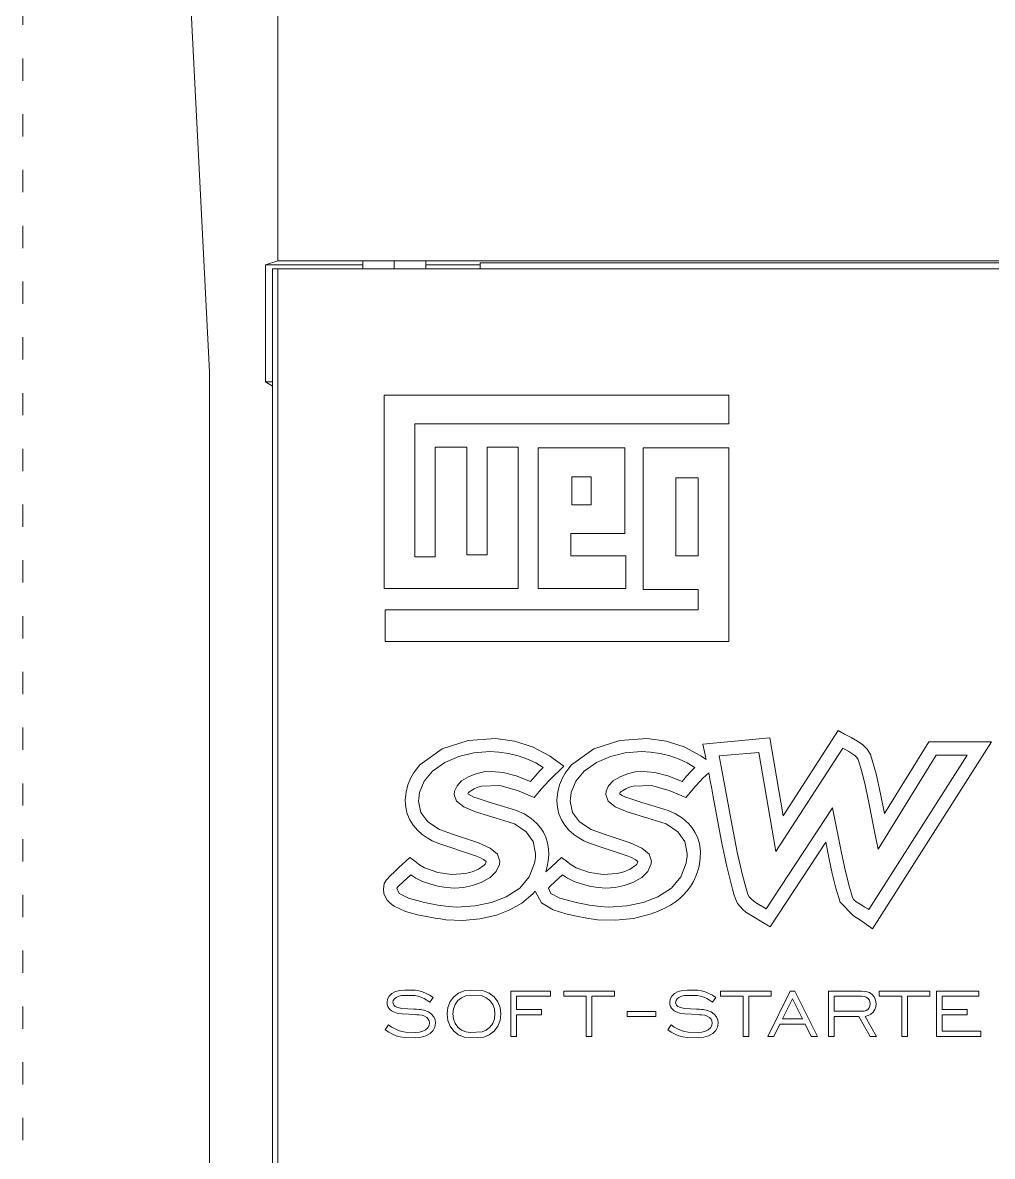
# Model space of a CAD drawing. Header units: millimetres. Extents: x 32696 to 36207, y 16706 to 17911.
# Drawn here: x 35522.5 to 35574.6, y 17032.9 to 17093.9 of the extents above; entities that cross this region are included whole.
import ezdxf

# ---------------------------------------------------------------- set-up
doc = ezdxf.new("R2010")
doc.units = ezdxf.units.MM
doc.header["$LTSCALE"] = 0.1
doc.linetypes.add('ACAD_ISO03W100', pattern=[30, 12, -18])
doc.layers.get('0').update_dxf_attribs({"lineweight": 20})
doc.layers.add('ANNOTATION', color=252, linetype='ACAD_ISO03W100', lineweight=13)

# ---------------------------------------------------------------- blocks, each defined once
blk = doc.blocks.new('SSW05')
at = {"lineweight": 9}
for p, q in [((36439.075, 17605.14), (36440.022, 17586.479)), ((36441.646, 17589.124), (36441.646, 17597.59)), ((36441.646, 17589.124), (36441.35, 17589.027)), ((36441.35, 17586.239), (36441.35, 17589.027)), ((36441.35, 17589.027), (36443.673, 17589.027)), ((36441.52, 17588.939), (36441.52, 17517.87)), ((36469.155, 17588.939), (36441.52, 17588.939)), ((36469.259, 17589.124), (36441.646, 17589.124)), ((36441.646, 17588.939), (36441.646, 17517.87)), ((36443.673, 17589.124), (36443.673, 17588.939)), ((36444.423, 17589.124), (36444.423, 17588.939)), ((36445.173, 17589.124), (36445.173, 17588.939)), ((36445.173, 17589.027), (36446.473, 17589.027)), ((36446.473, 17589.075), (36466.015, 17589.075)), ((36446.473, 17588.939), (36446.473, 17589.075)), ((36440.022, 17520.329), (36440.022, 17586.479)), ((36441.52, 17586.141), (36441.35, 17586.239)), ((36441.35, 17586.239), (36441.52, 17586.239)), ((36444.183, 17585.925), (36452.401, 17585.925)), ((36444.183, 17581.311), (36444.183, 17585.925)), ((36452.401, 17585.925), (36452.401, 17585.237)), ((36452.401, 17585.237), (36444.917, 17585.237)), ((36444.917, 17585.237), (36444.917, 17582.069)), ((36445.399, 17582.069), (36445.399, 17584.686)), ((36445.399, 17584.686), (36446.157, 17584.686)), ((36446.157, 17584.686), (36446.157, 17582.115)), ((36446.639, 17584.686), (36447.373, 17584.686)), ((36446.639, 17582.115), (36446.639, 17584.686)), ((36447.373, 17584.686), (36447.373, 17581.311)), ((36447.856, 17581.311), (36447.856, 17584.663)), ((36447.856, 17584.663), (36449.922, 17584.663)), ((36449.922, 17584.663), (36449.922, 17582.62)), ((36450.358, 17584.663), (36452.401, 17584.663)), ((36450.358, 17581.288), (36450.358, 17584.663)), ((36452.401, 17584.663), (36452.401, 17580.049)), ((36448.659, 17583.308), (36448.659, 17583.974)), ((36448.659, 17583.974), (36449.118, 17583.974)), ((36449.118, 17583.974), (36449.118, 17583.308)), ((36451.138, 17582.092), (36451.138, 17583.951)), ((36451.138, 17583.951), (36451.666, 17583.951)), ((36451.666, 17583.951), (36451.666, 17582.092)), ((36449.118, 17583.308), (36448.659, 17583.308)), ((36449.922, 17582.62), (36448.636, 17582.62)), ((36448.636, 17582.62), (36448.636, 17582.092)), ((36444.917, 17582.069), (36445.399, 17582.069)), ((36446.157, 17582.115), (36446.639, 17582.115)), ((36448.636, 17582.092), (36449.944, 17582.092)), ((36449.944, 17582.092), (36449.944, 17581.311)), ((36451.666, 17582.092), (36451.138, 17582.092)), ((36447.373, 17581.311), (36444.183, 17581.311)), ((36449.944, 17581.311), (36447.856, 17581.311)), ((36451.666, 17581.288), (36450.358, 17581.288)), ((36451.666, 17580.806), (36451.666, 17581.288)), ((36444.206, 17580.806), (36451.666, 17580.806)), ((36444.206, 17580.049), (36444.206, 17580.806)), ((36452.401, 17580.049), (36444.206, 17580.049)), ((36453.695, 17575.894), (36455.007, 17577.923)), ((36455.007, 17577.923), (36455.16, 17577.84)), ((36455.16, 17577.84), (36455.312, 17577.757)), ((36445.565, 17577.486), (36446.186, 17577.691)), ((36446.186, 17577.691), (36446.841, 17577.735)), ((36446.841, 17577.735), (36447.289, 17577.672)), ((36447.289, 17577.672), (36447.721, 17577.536)), ((36447.721, 17577.536), (36448.12, 17577.324)), ((36449.179, 17577.486), (36449.8, 17577.691)), ((36449.8, 17577.691), (36450.455, 17577.735)), ((36450.455, 17577.735), (36450.903, 17577.672)), ((36450.903, 17577.672), (36451.335, 17577.536)), ((36451.335, 17577.536), (36451.735, 17577.324)), ((36451.782, 17577.603), (36453.379, 17577.747)), ((36451.859, 17577.235), (36451.782, 17577.603)), ((36453.379, 17577.747), (36453.695, 17575.894)), ((36455.312, 17577.757), (36455.463, 17577.672)), ((36455.463, 17577.672), (36455.591, 17577.587)), ((36455.591, 17577.587), (36455.696, 17577.484)), ((36458.659, 17577.659), (36455.824, 17573.197)), ((36456.11, 17575.945), (36457.165, 17577.659)), ((36457.165, 17577.659), (36458.659, 17577.659)), ((36445.033, 17577.105), (36445.565, 17577.486)), ((36445.63, 17577.161), (36445.96, 17577.306)), ((36445.96, 17577.306), (36446.317, 17577.393)), ((36446.317, 17577.393), (36446.699, 17577.422)), ((36446.699, 17577.422), (36446.92, 17577.41)), ((36446.92, 17577.41), (36447.145, 17577.377)), ((36447.145, 17577.377), (36447.375, 17577.321)), ((36447.375, 17577.321), (36447.596, 17577.244)), ((36448.12, 17577.324), (36448.469, 17577.077)), ((36448.647, 17577.105), (36449.179, 17577.486)), ((36449.244, 17577.161), (36449.575, 17577.306)), ((36449.575, 17577.306), (36449.931, 17577.393)), ((36449.931, 17577.393), (36450.314, 17577.422)), ((36450.314, 17577.422), (36450.534, 17577.41)), ((36450.534, 17577.41), (36450.76, 17577.377)), ((36450.76, 17577.377), (36450.99, 17577.321)), ((36450.99, 17577.321), (36451.211, 17577.244)), ((36451.735, 17577.324), (36451.859, 17577.235)), ((36452.167, 17577.318), (36453.115, 17577.404)), ((36452.215, 17577.068), (36452.167, 17577.318)), ((36453.115, 17577.404), (36453.519, 17575.036)), ((36453.519, 17575.036), (36455.114, 17577.503)), ((36455.114, 17577.503), (36455.186, 17577.463)), ((36455.186, 17577.463), (36455.258, 17577.423)), ((36455.258, 17577.423), (36455.33, 17577.381)), ((36455.33, 17577.381), (36455.402, 17577.331)), ((36455.402, 17577.331), (36455.452, 17577.283)), ((36455.452, 17577.283), (36455.478, 17577.237)), ((36455.696, 17577.484), (36455.775, 17577.352)), ((36458.08, 17577.341), (36455.739, 17573.656)), ((36455.775, 17577.352), (36455.912, 17576.889)), ((36455.959, 17575.094), (36457.343, 17577.341)), ((36457.343, 17577.341), (36458.08, 17577.341)), ((36444.88, 17576.906), (36444.951, 17577.007)), ((36444.951, 17577.007), (36445.033, 17577.105)), ((36445.337, 17576.958), (36445.63, 17577.161)), ((36447.596, 17577.244), (36447.795, 17577.151)), ((36447.795, 17577.151), (36447.971, 17577.04)), ((36447.971, 17577.04), (36447.879, 17576.949)), ((36448.469, 17577.077), (36448.13, 17576.751)), ((36448.495, 17576.906), (36448.566, 17577.007)), ((36448.566, 17577.007), (36448.647, 17577.105)), ((36448.951, 17576.958), (36449.244, 17577.161)), ((36451.211, 17577.244), (36451.409, 17577.151)), ((36451.409, 17577.151), (36451.585, 17577.04)), ((36451.585, 17577.04), (36451.494, 17576.949)), ((36452.318, 17576.513), (36452.215, 17577.068)), ((36455.478, 17577.237), (36455.569, 17576.945)), ((36444.749, 17576.626), (36444.816, 17576.796)), ((36444.816, 17576.796), (36444.88, 17576.906)), ((36445.028, 17576.447), (36445.136, 17576.72)), ((36445.136, 17576.72), (36445.337, 17576.958)), ((36446.029, 17576.724), (36445.92, 17576.608)), ((36446.191, 17576.824), (36446.029, 17576.724)), ((36446.369, 17576.894), (36446.191, 17576.824)), ((36446.555, 17576.936), (36446.369, 17576.894)), ((36446.748, 17576.95), (36446.555, 17576.936)), ((36447.023, 17576.923), (36446.748, 17576.95)), ((36447.33, 17576.844), (36447.023, 17576.923)), ((36447.67, 17576.712), (36447.33, 17576.844)), ((36447.779, 17576.84), (36447.67, 17576.712)), ((36447.879, 17576.949), (36447.779, 17576.84)), ((36448.13, 17576.751), (36448.003, 17576.612)), ((36448.364, 17576.626), (36448.43, 17576.796)), ((36448.43, 17576.796), (36448.495, 17576.906)), ((36448.642, 17576.447), (36448.751, 17576.72)), ((36448.751, 17576.72), (36448.951, 17576.958)), ((36449.643, 17576.724), (36449.534, 17576.608)), ((36449.806, 17576.824), (36449.643, 17576.724)), ((36449.983, 17576.894), (36449.806, 17576.824)), ((36450.169, 17576.936), (36449.983, 17576.894)), ((36450.363, 17576.95), (36450.169, 17576.936)), ((36450.637, 17576.923), (36450.363, 17576.95)), ((36450.944, 17576.844), (36450.637, 17576.923)), ((36451.284, 17576.712), (36450.944, 17576.844)), ((36451.393, 17576.84), (36451.284, 17576.712)), ((36451.494, 17576.949), (36451.393, 17576.84)), ((36451.713, 17576.718), (36451.597, 17576.589)), ((36451.78, 17576.786), (36451.713, 17576.718)), ((36451.85, 17576.853), (36451.78, 17576.786)), ((36451.919, 17576.919), (36451.85, 17576.853)), ((36451.956, 17576.727), (36451.919, 17576.919)), ((36451.991, 17576.534), (36451.956, 17576.727)), ((36455.569, 17576.945), (36455.658, 17576.59)), ((36455.912, 17576.889), (36456.018, 17576.419)), ((36444.687, 17576.274), (36444.707, 17576.454)), ((36444.707, 17576.454), (36444.749, 17576.626)), ((36445.015, 17576.376), (36445.028, 17576.447)), ((36445.858, 17576.451), (36445.855, 17576.424)), ((36445.863, 17576.478), (36445.858, 17576.451)), ((36445.92, 17576.608), (36445.863, 17576.478)), ((36446.196, 17576.445), (36446.177, 17576.417)), ((36446.221, 17576.469), (36446.196, 17576.445)), ((36446.247, 17576.49), (36446.221, 17576.469)), ((36446.33, 17576.536), (36446.247, 17576.49)), ((36446.415, 17576.573), (36446.33, 17576.536)), ((36446.505, 17576.602), (36446.415, 17576.573)), ((36446.938, 17576.615), (36446.505, 17576.602)), ((36447.359, 17576.496), (36446.938, 17576.615)), ((36447.761, 17576.325), (36447.359, 17576.496)), ((36447.881, 17576.47), (36447.761, 17576.325)), ((36448.003, 17576.612), (36447.881, 17576.47)), ((36448.302, 17576.274), (36448.321, 17576.454)), ((36448.321, 17576.454), (36448.364, 17576.626)), ((36448.629, 17576.376), (36448.642, 17576.447)), ((36449.473, 17576.451), (36449.47, 17576.424)), ((36449.478, 17576.478), (36449.473, 17576.451)), ((36449.534, 17576.608), (36449.478, 17576.478)), ((36449.81, 17576.445), (36449.792, 17576.417)), ((36449.835, 17576.469), (36449.81, 17576.445)), ((36449.862, 17576.49), (36449.835, 17576.469)), ((36449.945, 17576.536), (36449.862, 17576.49)), ((36450.029, 17576.573), (36449.945, 17576.536)), ((36450.12, 17576.602), (36450.029, 17576.573)), ((36450.553, 17576.615), (36450.12, 17576.602)), ((36450.973, 17576.496), (36450.553, 17576.615)), ((36451.375, 17576.325), (36450.973, 17576.496)), ((36451.485, 17576.458), (36451.375, 17576.325)), ((36451.597, 17576.589), (36451.485, 17576.458)), ((36452.027, 17576.342), (36451.991, 17576.534)), ((36452.477, 17575.656), (36452.318, 17576.513)), ((36455.658, 17576.59), (36455.743, 17576.172)), ((36444.692, 17576.159), (36444.687, 17576.274)), ((36445.005, 17576.24), (36445.007, 17576.307)), ((36445.06, 17575.971), (36445.005, 17576.24)), ((36445.007, 17576.307), (36445.015, 17576.376)), ((36445.855, 17576.424), (36445.854, 17576.397)), ((36445.854, 17576.397), (36445.91, 17576.238)), ((36445.91, 17576.238), (36446.078, 17576.102)), ((36446.177, 17576.417), (36446.245, 17576.372)), ((36446.245, 17576.372), (36446.322, 17576.337)), ((36446.322, 17576.337), (36446.398, 17576.309)), ((36446.398, 17576.309), (36446.713, 17576.211)), ((36446.713, 17576.211), (36447.028, 17576.115)), ((36448.306, 17576.159), (36448.302, 17576.274)), ((36448.62, 17576.24), (36448.622, 17576.307)), ((36448.675, 17575.971), (36448.62, 17576.24)), ((36448.622, 17576.307), (36448.629, 17576.376)), ((36449.47, 17576.424), (36449.469, 17576.397)), ((36449.469, 17576.397), (36449.525, 17576.238)), ((36449.525, 17576.238), (36449.693, 17576.102)), ((36449.792, 17576.417), (36449.859, 17576.372)), ((36449.859, 17576.372), (36449.936, 17576.337)), ((36449.936, 17576.337), (36450.013, 17576.309)), ((36450.013, 17576.309), (36450.327, 17576.211)), ((36450.327, 17576.211), (36450.642, 17576.115)), ((36452.128, 17575.788), (36452.027, 17576.342)), ((36455.743, 17576.172), (36455.837, 17575.679)), ((36456.018, 17576.419), (36456.11, 17575.945)), ((36444.707, 17576.048), (36444.692, 17576.159)), ((36444.733, 17575.937), (36444.707, 17576.048)), ((36444.796, 17575.793), (36444.733, 17575.937)), ((36445.227, 17575.745), (36445.06, 17575.971)), ((36446.078, 17576.102), (36446.357, 17575.988)), ((36446.357, 17575.988), (36446.852, 17575.836)), ((36447.028, 17576.115), (36447.341, 17576.015)), ((36447.341, 17576.015), (36447.516, 17575.937)), ((36447.516, 17575.937), (36447.677, 17575.832)), ((36448.321, 17576.048), (36448.306, 17576.159)), ((36448.348, 17575.937), (36448.321, 17576.048)), ((36448.411, 17575.793), (36448.348, 17575.937)), ((36448.841, 17575.745), (36448.675, 17575.971)), ((36449.693, 17576.102), (36449.972, 17575.988)), ((36449.972, 17575.988), (36450.467, 17575.836)), ((36450.642, 17576.115), (36450.956, 17576.015)), ((36450.956, 17576.015), (36451.131, 17575.937)), ((36451.131, 17575.937), (36451.291, 17575.832)), ((36454.871, 17576.084), (36453.285, 17573.674)), ((36454.942, 17575.724), (36454.871, 17576.084)), ((36444.874, 17575.667), (36444.796, 17575.793)), ((36444.974, 17575.547), (36444.874, 17575.667)), ((36445.504, 17575.561), (36445.227, 17575.745)), ((36446.852, 17575.836), (36447.162, 17575.739)), ((36447.162, 17575.739), (36447.288, 17575.696)), ((36447.288, 17575.696), (36447.567, 17575.512)), ((36447.677, 17575.832), (36447.822, 17575.708)), ((36447.822, 17575.708), (36447.907, 17575.605)), ((36448.488, 17575.667), (36448.411, 17575.793)), ((36448.588, 17575.547), (36448.488, 17575.667)), ((36449.118, 17575.561), (36448.841, 17575.745)), ((36450.467, 17575.836), (36450.777, 17575.739)), ((36450.777, 17575.739), (36450.902, 17575.696)), ((36450.902, 17575.696), (36451.182, 17575.512)), ((36451.291, 17575.832), (36451.437, 17575.708)), ((36451.437, 17575.708), (36451.522, 17575.605)), ((36452.234, 17575.235), (36452.128, 17575.788)), ((36452.601, 17575.026), (36452.477, 17575.656)), ((36455.012, 17575.364), (36454.942, 17575.724)), ((36455.837, 17575.679), (36455.909, 17575.32)), ((36445.09, 17575.444), (36444.974, 17575.547)), ((36445.208, 17575.363), (36445.09, 17575.444)), ((36445.329, 17575.295), (36445.208, 17575.363)), ((36445.815, 17575.456), (36445.504, 17575.561)), ((36446.125, 17575.352), (36445.815, 17575.456)), ((36447.567, 17575.512), (36447.735, 17575.279)), ((36447.907, 17575.605), (36447.977, 17575.499)), ((36447.977, 17575.499), (36448.037, 17575.381)), ((36448.037, 17575.381), (36448.079, 17575.241)), ((36448.705, 17575.444), (36448.588, 17575.547)), ((36448.822, 17575.363), (36448.705, 17575.444)), ((36448.944, 17575.295), (36448.822, 17575.363)), ((36449.429, 17575.456), (36449.118, 17575.561)), ((36449.74, 17575.352), (36449.429, 17575.456)), ((36451.182, 17575.512), (36451.349, 17575.279)), ((36451.522, 17575.605), (36451.591, 17575.499)), ((36451.591, 17575.499), (36451.652, 17575.381)), ((36451.652, 17575.381), (36451.698, 17575.231)), ((36455.082, 17575.005), (36455.012, 17575.364)), ((36445.461, 17575.24), (36445.329, 17575.295)), ((36445.769, 17575.137), (36445.461, 17575.24)), ((36446.077, 17575.034), (36445.769, 17575.137)), ((36446.434, 17575.247), (36446.125, 17575.352)), ((36446.713, 17575.122), (36446.434, 17575.247)), ((36446.881, 17574.977), (36446.713, 17575.122)), ((36447.735, 17575.279), (36447.791, 17574.995)), ((36448.079, 17575.241), (36448.102, 17575.103)), ((36448.102, 17575.103), (36448.108, 17574.958)), ((36449.075, 17575.24), (36448.944, 17575.295)), ((36449.383, 17575.138), (36449.075, 17575.24)), ((36449.691, 17575.034), (36449.383, 17575.138)), ((36450.048, 17575.247), (36449.74, 17575.352)), ((36450.328, 17575.122), (36450.048, 17575.247)), ((36450.496, 17574.977), (36450.328, 17575.122)), ((36451.349, 17575.279), (36451.405, 17574.995)), ((36451.698, 17575.231), (36451.72, 17575.048)), ((36452.351, 17574.684), (36452.234, 17575.235)), ((36454.709, 17575.259), (36453.385, 17573.247)), ((36454.787, 17574.86), (36454.709, 17575.259)), ((36455.909, 17575.32), (36455.959, 17575.094)), ((36444.526, 17574.649), (36444.798, 17574.896)), ((36444.798, 17574.896), (36444.911, 17574.808)), ((36446.383, 17574.927), (36446.077, 17575.034)), ((36446.465, 17574.894), (36446.383, 17574.927)), ((36446.548, 17574.852), (36446.465, 17574.894)), ((36446.617, 17574.798), (36446.548, 17574.852)), ((36446.937, 17574.811), (36446.881, 17574.977)), ((36447.779, 17574.841), (36447.764, 17574.762)), ((36447.788, 17574.919), (36447.779, 17574.841)), ((36447.791, 17574.995), (36447.788, 17574.919)), ((36448.096, 17574.821), (36448.072, 17574.687)), ((36448.108, 17574.958), (36448.096, 17574.821)), ((36448.287, 17574.782), (36448.413, 17574.896)), ((36448.413, 17574.896), (36448.526, 17574.808)), ((36449.998, 17574.927), (36449.691, 17575.034)), ((36450.079, 17574.894), (36449.998, 17574.927)), ((36450.162, 17574.852), (36450.079, 17574.894)), ((36450.231, 17574.798), (36450.162, 17574.852)), ((36450.552, 17574.811), (36450.496, 17574.977)), ((36451.393, 17574.841), (36451.378, 17574.762)), ((36451.402, 17574.919), (36451.393, 17574.841)), ((36451.405, 17574.995), (36451.402, 17574.919)), ((36451.716, 17574.872), (36451.689, 17574.691)), ((36451.72, 17575.048), (36451.716, 17574.872)), ((36452.726, 17574.479), (36452.601, 17575.026)), ((36454.863, 17574.513), (36454.787, 17574.86)), ((36455.169, 17574.599), (36455.082, 17575.005)), ((36444.33, 17574.466), (36444.427, 17574.558)), ((36444.427, 17574.558), (36444.526, 17574.649)), ((36444.911, 17574.808), (36445.025, 17574.724)), ((36445.025, 17574.724), (36445.148, 17574.651)), ((36445.148, 17574.651), (36445.462, 17574.541)), ((36446.12, 17574.513), (36446.279, 17574.555)), ((36446.279, 17574.555), (36446.431, 17574.62)), ((36446.431, 17574.62), (36446.566, 17574.712)), ((36446.566, 17574.712), (36446.588, 17574.739)), ((36446.588, 17574.739), (36446.604, 17574.766)), ((36446.604, 17574.766), (36446.617, 17574.798)), ((36446.711, 17574.419), (36446.854, 17574.562)), ((36446.854, 17574.562), (36446.928, 17574.73)), ((36446.928, 17574.73), (36446.933, 17574.757)), ((36446.933, 17574.757), (36446.936, 17574.784)), ((36446.936, 17574.784), (36446.937, 17574.811)), ((36447.764, 17574.762), (36447.639, 17574.437)), ((36448.072, 17574.687), (36448.037, 17574.554)), ((36448.037, 17574.554), (36448.162, 17574.668)), ((36448.162, 17574.668), (36448.287, 17574.782)), ((36448.526, 17574.808), (36448.64, 17574.724)), ((36448.64, 17574.724), (36448.762, 17574.651)), ((36448.762, 17574.651), (36449.076, 17574.541)), ((36449.735, 17574.513), (36449.893, 17574.555)), ((36449.893, 17574.555), (36450.045, 17574.62)), ((36450.045, 17574.62), (36450.18, 17574.712)), ((36450.18, 17574.712), (36450.202, 17574.739)), ((36450.202, 17574.739), (36450.219, 17574.766)), ((36450.219, 17574.766), (36450.231, 17574.798)), ((36450.325, 17574.419), (36450.469, 17574.562)), ((36450.469, 17574.562), (36450.543, 17574.73)), ((36450.543, 17574.73), (36450.548, 17574.757)), ((36450.548, 17574.757), (36450.551, 17574.784)), ((36450.551, 17574.784), (36450.552, 17574.811)), ((36451.378, 17574.762), (36451.254, 17574.437)), ((36451.667, 17574.61), (36451.643, 17574.531)), ((36451.689, 17574.691), (36451.667, 17574.61)), ((36452.488, 17574.138), (36452.351, 17574.684)), ((36455.258, 17574.243), (36455.169, 17574.599)), ((36444.18, 17574.274), (36444.238, 17574.368)), ((36444.238, 17574.368), (36444.33, 17574.466)), ((36444.527, 17574.213), (36444.636, 17574.318)), ((36444.636, 17574.318), (36444.816, 17574.483)), ((36444.816, 17574.483), (36444.937, 17574.402)), ((36444.937, 17574.402), (36445.096, 17574.327)), ((36445.096, 17574.327), (36445.293, 17574.258)), ((36445.462, 17574.541), (36445.788, 17574.49)), ((36445.788, 17574.49), (36446.12, 17574.513)), ((36446.29, 17574.226), (36446.497, 17574.299)), ((36446.497, 17574.299), (36446.711, 17574.419)), ((36447.639, 17574.437), (36447.415, 17574.168)), ((36448.141, 17574.213), (36448.251, 17574.318)), ((36448.251, 17574.318), (36448.431, 17574.483)), ((36448.431, 17574.483), (36448.552, 17574.402)), ((36448.552, 17574.402), (36448.71, 17574.327)), ((36448.71, 17574.327), (36448.907, 17574.258)), ((36449.076, 17574.541), (36449.403, 17574.49)), ((36449.403, 17574.49), (36449.735, 17574.513)), ((36449.904, 17574.226), (36450.111, 17574.299)), ((36450.111, 17574.299), (36450.325, 17574.419)), ((36451.254, 17574.437), (36451.029, 17574.168)), ((36451.553, 17574.324), (36451.482, 17574.206)), ((36451.615, 17574.452), (36451.553, 17574.324)), ((36451.643, 17574.531), (36451.615, 17574.452)), ((36452.854, 17574.016), (36452.726, 17574.479)), ((36454.95, 17574.169), (36454.863, 17574.513)), ((36444.165, 17574.14), (36444.18, 17574.274)), ((36444.178, 17574.042), (36444.165, 17574.14)), ((36444.212, 17573.953), (36444.178, 17574.042)), ((36444.488, 17574.168), (36444.527, 17574.213)), ((36444.541, 17574.042), (36444.488, 17574.168)), ((36444.76, 17573.927), (36444.541, 17574.042)), ((36445.293, 17574.258), (36445.493, 17574.208)), ((36445.493, 17574.208), (36445.68, 17574.178)), ((36445.68, 17574.178), (36445.854, 17574.168)), ((36445.854, 17574.168), (36446.075, 17574.183)), ((36446.075, 17574.183), (36446.29, 17574.226)), ((36447.415, 17574.168), (36447.09, 17573.957)), ((36447.727, 17574.028), (36447.464, 17573.81)), ((36447.786, 17574.095), (36447.727, 17574.028)), ((36447.931, 17573.816), (36447.786, 17574.095)), ((36448.103, 17574.168), (36448.141, 17574.213)), ((36448.156, 17574.042), (36448.103, 17574.168)), ((36448.374, 17573.927), (36448.156, 17574.042)), ((36448.907, 17574.258), (36449.107, 17574.208)), ((36449.107, 17574.208), (36449.294, 17574.178)), ((36449.294, 17574.178), (36449.469, 17574.168)), ((36449.469, 17574.168), (36449.69, 17574.183)), ((36449.69, 17574.183), (36449.904, 17574.226)), ((36451.029, 17574.168), (36450.704, 17573.957)), ((36451.398, 17574.091), (36451.319, 17574.007)), ((36451.482, 17574.206), (36451.398, 17574.091)), ((36452.52, 17574.022), (36452.488, 17574.138)), ((36452.557, 17573.909), (36452.52, 17574.022)), ((36452.886, 17573.956), (36452.854, 17574.016)), ((36455.049, 17573.828), (36454.95, 17574.169)), ((36455.347, 17573.939), (36455.258, 17574.243)), ((36444.258, 17573.88), (36444.212, 17573.953)), ((36444.31, 17573.826), (36444.258, 17573.88)), ((36444.363, 17573.78), (36444.31, 17573.826)), ((36444.423, 17573.735), (36444.363, 17573.78)), ((36445.144, 17573.822), (36444.76, 17573.927)), ((36445.461, 17573.763), (36445.144, 17573.822)), ((36445.718, 17573.727), (36445.461, 17573.763)), ((36446.349, 17573.742), (36445.913, 17573.715)), ((36446.742, 17573.822), (36446.349, 17573.742)), ((36447.09, 17573.957), (36446.742, 17573.822)), ((36447.464, 17573.81), (36447.175, 17573.647)), ((36448.209, 17573.65), (36447.931, 17573.816)), ((36448.759, 17573.822), (36448.374, 17573.927)), ((36449.076, 17573.763), (36448.759, 17573.822)), ((36449.332, 17573.727), (36449.076, 17573.763)), ((36449.964, 17573.742), (36449.527, 17573.715)), ((36450.356, 17573.822), (36449.964, 17573.742)), ((36450.704, 17573.957), (36450.356, 17573.822)), ((36451.005, 17573.761), (36450.856, 17573.679)), ((36451.149, 17573.856), (36451.005, 17573.761)), ((36451.237, 17573.93), (36451.149, 17573.856)), ((36451.319, 17574.007), (36451.237, 17573.93)), ((36452.607, 17573.8), (36452.557, 17573.909)), ((36452.667, 17573.725), (36452.607, 17573.8)), ((36452.946, 17573.892), (36452.886, 17573.956)), ((36453.034, 17573.822), (36452.946, 17573.892)), ((36453.285, 17573.674), (36453.034, 17573.822)), ((36455.37, 17573.506), (36455.049, 17573.828)), ((36455.378, 17573.89), (36455.347, 17573.939)), ((36455.438, 17573.837), (36455.378, 17573.89)), ((36455.528, 17573.782), (36455.438, 17573.837)), ((36455.641, 17573.716), (36455.528, 17573.782)), ((36444.694, 17573.613), (36444.423, 17573.735)), ((36444.98, 17573.533), (36444.694, 17573.613)), ((36445.272, 17573.473), (36444.98, 17573.533)), ((36445.399, 17573.451), (36445.272, 17573.473)), ((36445.913, 17573.715), (36445.718, 17573.727)), ((36446.857, 17573.525), (36446.461, 17573.437)), ((36447.175, 17573.647), (36446.857, 17573.525)), ((36448.517, 17573.552), (36448.209, 17573.65)), ((36448.765, 17573.496), (36448.517, 17573.552)), ((36449.015, 17573.45), (36448.765, 17573.496)), ((36449.527, 17573.715), (36449.332, 17573.727)), ((36450.549, 17573.55), (36450.129, 17573.446)), ((36450.701, 17573.606), (36450.549, 17573.55)), ((36450.856, 17573.679), (36450.701, 17573.606)), ((36452.731, 17573.659), (36452.667, 17573.725)), ((36452.804, 17573.597), (36452.731, 17573.659)), ((36453.385, 17573.247), (36452.804, 17573.597)), ((36455.54, 17573.406), (36455.37, 17573.506)), ((36455.711, 17573.674), (36455.641, 17573.716)), ((36455.739, 17573.656), (36455.711, 17573.674)), ((36445.525, 17573.431), (36445.399, 17573.451)), ((36445.653, 17573.414), (36445.525, 17573.431)), ((36446.058, 17573.398), (36445.653, 17573.414)), ((36446.461, 17573.437), (36446.058, 17573.398)), ((36449.267, 17573.414), (36449.015, 17573.45)), ((36449.699, 17573.399), (36449.267, 17573.414)), ((36450.129, 17573.446), (36449.699, 17573.399)), ((36455.824, 17573.197), (36455.54, 17573.406)), ((36444.265, 17571.518), (36444.304, 17571.59)), ((36444.304, 17571.59), (36444.369, 17571.652)), ((36444.369, 17571.652), (36444.455, 17571.699)), ((36444.455, 17571.699), (36444.556, 17571.727)), ((36444.53, 17571.588), (36444.472, 17571.561)), ((36444.598, 17571.604), (36444.53, 17571.588)), ((36444.556, 17571.727), (36444.673, 17571.736)), ((36444.675, 17571.609), (36444.598, 17571.604)), ((36444.673, 17571.736), (36444.921, 17571.731)), ((36444.91, 17571.605), (36444.675, 17571.609)), ((36444.986, 17571.591), (36444.91, 17571.605)), ((36444.921, 17571.731), (36445.01, 17571.716)), ((36445.06, 17571.568), (36444.986, 17571.591)), ((36445.01, 17571.716), (36445.099, 17571.691)), ((36445.099, 17571.691), (36445.185, 17571.657)), ((36445.185, 17571.657), (36445.269, 17571.613)), ((36445.269, 17571.613), (36445.35, 17571.559)), ((36445.752, 17571.459), (36445.841, 17571.575)), ((36445.841, 17571.575), (36445.956, 17571.665)), ((36445.956, 17571.665), (36446.09, 17571.718)), ((36446.128, 17571.595), (36446.027, 17571.554)), ((36446.09, 17571.718), (36446.243, 17571.736)), ((36446.243, 17571.609), (36446.128, 17571.595)), ((36446.243, 17571.736), (36446.554, 17571.718)), ((36446.516, 17571.595), (36446.243, 17571.609)), ((36446.617, 17571.554), (36446.516, 17571.595)), ((36446.554, 17571.718), (36446.689, 17571.664)), ((36446.689, 17571.664), (36446.805, 17571.575)), ((36446.805, 17571.575), (36446.894, 17571.458)), ((36447.203, 17571.713), (36448.151, 17571.713)), ((36447.203, 17570.627), (36447.203, 17571.713)), ((36447.338, 17571.588), (36447.338, 17571.269)), ((36448.151, 17571.588), (36447.338, 17571.588)), ((36448.151, 17571.713), (36448.151, 17571.588)), ((36448.464, 17571.713), (36449.672, 17571.713)), ((36448.464, 17571.588), (36448.464, 17571.713)), ((36449, 17571.588), (36448.464, 17571.588)), ((36449, 17570.627), (36449, 17571.588)), ((36449.672, 17571.588), (36449.135, 17571.588)), ((36449.135, 17571.588), (36449.135, 17570.627)), ((36449.672, 17571.713), (36449.672, 17571.588)), ((36451.003, 17571.518), (36451.042, 17571.59)), ((36451.042, 17571.59), (36451.107, 17571.652)), ((36451.107, 17571.652), (36451.193, 17571.699)), ((36451.193, 17571.699), (36451.294, 17571.727)), ((36451.268, 17571.588), (36451.21, 17571.561)), ((36451.336, 17571.604), (36451.268, 17571.588)), ((36451.294, 17571.727), (36451.411, 17571.736)), ((36451.413, 17571.609), (36451.336, 17571.604)), ((36451.411, 17571.736), (36451.659, 17571.731)), ((36451.648, 17571.605), (36451.413, 17571.609)), ((36451.724, 17571.591), (36451.648, 17571.605)), ((36451.659, 17571.731), (36451.748, 17571.716)), ((36451.799, 17571.568), (36451.724, 17571.591)), ((36451.748, 17571.716), (36451.837, 17571.691)), ((36451.837, 17571.691), (36451.924, 17571.657)), ((36451.924, 17571.657), (36452.007, 17571.613)), ((36452.007, 17571.613), (36452.088, 17571.559)), ((36452.204, 17571.713), (36453.411, 17571.713)), ((36452.204, 17571.588), (36452.204, 17571.713)), ((36452.739, 17571.588), (36452.204, 17571.588)), ((36452.739, 17570.627), (36452.739, 17571.588)), ((36453.411, 17571.588), (36452.875, 17571.588)), ((36452.875, 17571.588), (36452.875, 17570.627)), ((36453.33, 17570.627), (36453.862, 17571.713)), ((36453.411, 17571.713), (36453.411, 17571.588)), ((36453.862, 17571.713), (36453.974, 17571.713)), ((36453.974, 17571.713), (36454.512, 17570.627)), ((36454.771, 17570.627), (36454.771, 17571.713)), ((36454.771, 17571.713), (36455.567, 17571.713)), ((36455.565, 17571.588), (36454.906, 17571.588)), ((36454.906, 17571.588), (36454.906, 17571.229)), ((36455.624, 17571.583), (36455.565, 17571.588)), ((36455.567, 17571.713), (36455.665, 17571.704)), ((36455.673, 17571.567), (36455.624, 17571.583)), ((36455.665, 17571.704), (36455.749, 17571.677)), ((36455.749, 17571.677), (36455.817, 17571.633)), ((36455.817, 17571.633), (36455.867, 17571.572)), ((36455.985, 17571.713), (36457.192, 17571.713)), ((36455.985, 17571.588), (36455.985, 17571.713)), ((36456.521, 17571.588), (36455.985, 17571.588)), ((36456.521, 17570.627), (36456.521, 17571.588)), ((36457.192, 17571.588), (36456.656, 17571.588)), ((36456.656, 17571.588), (36456.656, 17570.627)), ((36457.192, 17571.713), (36457.192, 17571.588)), ((36457.35, 17571.713), (36458.361, 17571.713)), ((36457.35, 17570.627), (36457.35, 17571.713)), ((36458.361, 17571.588), (36457.485, 17571.588)), ((36457.485, 17571.588), (36457.485, 17571.269)), ((36458.361, 17571.713), (36458.361, 17571.588)), ((36444.252, 17571.436), (36444.265, 17571.518)), ((36444.256, 17571.39), (36444.252, 17571.436)), ((36444.269, 17571.347), (36444.256, 17571.39)), ((36444.291, 17571.307), (36444.269, 17571.347)), ((36444.321, 17571.271), (36444.291, 17571.307)), ((36444.401, 17571.487), (36444.393, 17571.442)), ((36444.393, 17571.442), (36444.394, 17571.424)), ((36444.394, 17571.424), (36444.398, 17571.406)), ((36444.398, 17571.406), (36444.405, 17571.39)), ((36444.428, 17571.527), (36444.401, 17571.487)), ((36444.405, 17571.39), (36444.415, 17571.374)), ((36444.415, 17571.374), (36444.429, 17571.36)), ((36444.472, 17571.561), (36444.428, 17571.527)), ((36444.429, 17571.36), (36444.445, 17571.346)), ((36444.445, 17571.346), (36444.507, 17571.316)), ((36444.507, 17571.316), (36444.603, 17571.295)), ((36445.133, 17571.537), (36445.06, 17571.568)), ((36445.203, 17571.496), (36445.133, 17571.537)), ((36445.271, 17571.447), (36445.203, 17571.496)), ((36445.35, 17571.559), (36445.271, 17571.447)), ((36445.681, 17571.167), (36445.699, 17571.322)), ((36445.699, 17571.322), (36445.752, 17571.459)), ((36445.874, 17571.393), (36445.834, 17571.287)), ((36445.94, 17571.484), (36445.874, 17571.393)), ((36446.027, 17571.554), (36445.94, 17571.484)), ((36446.704, 17571.484), (36446.617, 17571.554)), ((36446.77, 17571.394), (36446.704, 17571.484)), ((36446.81, 17571.288), (36446.77, 17571.394)), ((36446.894, 17571.458), (36446.947, 17571.322)), ((36446.947, 17571.322), (36446.965, 17571.167)), ((36450.99, 17571.436), (36451.003, 17571.518)), ((36450.995, 17571.39), (36450.99, 17571.436)), ((36451.008, 17571.347), (36450.995, 17571.39)), ((36451.029, 17571.307), (36451.008, 17571.347)), ((36451.06, 17571.271), (36451.029, 17571.307)), ((36451.14, 17571.487), (36451.131, 17571.442)), ((36451.131, 17571.442), (36451.132, 17571.424)), ((36451.132, 17571.424), (36451.137, 17571.406)), ((36451.137, 17571.406), (36451.144, 17571.39)), ((36451.166, 17571.527), (36451.14, 17571.487)), ((36451.144, 17571.39), (36451.154, 17571.374)), ((36451.154, 17571.374), (36451.167, 17571.36)), ((36451.21, 17571.561), (36451.166, 17571.527)), ((36451.167, 17571.36), (36451.183, 17571.346)), ((36451.183, 17571.346), (36451.245, 17571.316)), ((36451.245, 17571.316), (36451.341, 17571.295)), ((36451.871, 17571.537), (36451.799, 17571.568)), ((36451.941, 17571.496), (36451.871, 17571.537)), ((36452.009, 17571.447), (36451.941, 17571.496)), ((36452.088, 17571.559), (36452.009, 17571.447)), ((36453.918, 17571.527), (36453.68, 17571.046)), ((36454.158, 17571.046), (36453.918, 17571.527)), ((36455.713, 17571.54), (36455.673, 17571.567)), ((36455.742, 17571.504), (36455.713, 17571.54)), ((36455.713, 17571.274), (36455.742, 17571.309)), ((36455.76, 17571.46), (36455.742, 17571.504)), ((36455.742, 17571.309), (36455.76, 17571.353)), ((36455.765, 17571.407), (36455.76, 17571.46)), ((36455.76, 17571.353), (36455.765, 17571.407)), ((36455.867, 17571.572), (36455.897, 17571.498)), ((36455.899, 17571.336), (36455.876, 17571.269)), ((36455.897, 17571.498), (36455.907, 17571.411)), ((36455.907, 17571.411), (36455.899, 17571.336)), ((36444.36, 17571.24), (36444.321, 17571.271)), ((36444.406, 17571.213), (36444.36, 17571.24)), ((36444.49, 17571.186), (36444.406, 17571.213)), ((36444.612, 17571.165), (36444.49, 17571.186)), ((36444.603, 17571.295), (36444.891, 17571.282)), ((36444.929, 17571.15), (36444.612, 17571.165)), ((36444.891, 17571.282), (36444.954, 17571.278)), ((36444.962, 17571.148), (36444.929, 17571.15)), ((36444.954, 17571.278), (36445.007, 17571.273)), ((36444.99, 17571.146), (36444.962, 17571.148)), ((36445.011, 17571.144), (36444.99, 17571.146)), ((36445.007, 17571.273), (36445.05, 17571.269)), ((36445.085, 17571.133), (36445.011, 17571.144)), ((36445.05, 17571.269), (36445.152, 17571.249)), ((36445.147, 17571.112), (36445.085, 17571.133)), ((36445.198, 17571.083), (36445.147, 17571.112)), ((36445.152, 17571.249), (36445.239, 17571.213)), ((36445.235, 17571.045), (36445.198, 17571.083)), ((36445.258, 17571.001), (36445.235, 17571.045)), ((36445.239, 17571.213), (36445.311, 17571.163)), ((36445.311, 17571.163), (36445.365, 17571.1)), ((36445.365, 17571.1), (36445.397, 17571.028)), ((36445.699, 17571.012), (36445.681, 17571.167)), ((36445.834, 17571.287), (36445.82, 17571.167)), ((36445.82, 17571.167), (36445.834, 17571.046)), ((36445.834, 17571.046), (36445.874, 17570.941)), ((36446.77, 17570.941), (36446.81, 17571.046)), ((36446.823, 17571.167), (36446.81, 17571.288)), ((36446.81, 17571.046), (36446.823, 17571.167)), ((36446.965, 17571.167), (36446.947, 17571.012)), ((36447.338, 17571.269), (36447.93, 17571.269)), ((36447.93, 17571.144), (36447.338, 17571.144)), ((36447.338, 17571.144), (36447.338, 17570.627)), ((36447.93, 17571.269), (36447.93, 17571.144)), ((36449.977, 17571.108), (36449.977, 17571.227)), ((36449.977, 17571.227), (36450.658, 17571.227)), ((36450.658, 17571.108), (36449.977, 17571.108)), ((36450.658, 17571.227), (36450.658, 17571.108)), ((36451.098, 17571.24), (36451.06, 17571.271)), ((36451.145, 17571.213), (36451.098, 17571.24)), ((36451.228, 17571.186), (36451.145, 17571.213)), ((36451.35, 17571.165), (36451.228, 17571.186)), ((36451.341, 17571.295), (36451.63, 17571.282)), ((36451.667, 17571.15), (36451.35, 17571.165)), ((36451.63, 17571.282), (36451.693, 17571.278)), ((36451.7, 17571.148), (36451.667, 17571.15)), ((36451.693, 17571.278), (36451.746, 17571.273)), ((36451.728, 17571.146), (36451.7, 17571.148)), ((36451.75, 17571.144), (36451.728, 17571.146)), ((36451.746, 17571.273), (36451.788, 17571.269)), ((36451.823, 17571.133), (36451.75, 17571.144)), ((36451.788, 17571.269), (36451.891, 17571.249)), ((36451.885, 17571.112), (36451.823, 17571.133)), ((36451.936, 17571.083), (36451.885, 17571.112)), ((36451.891, 17571.249), (36451.978, 17571.213)), ((36451.974, 17571.045), (36451.936, 17571.083)), ((36451.996, 17571.001), (36451.974, 17571.045)), ((36451.978, 17571.213), (36452.05, 17571.163)), ((36452.05, 17571.163), (36452.103, 17571.1)), ((36452.103, 17571.1), (36452.135, 17571.028)), ((36453.68, 17571.046), (36454.158, 17571.046)), ((36454.906, 17571.229), (36455.558, 17571.229)), ((36455.5, 17571.102), (36454.906, 17571.102)), ((36454.906, 17571.102), (36454.906, 17570.627)), ((36455.771, 17570.627), (36455.5, 17571.102)), ((36455.558, 17571.229), (36455.621, 17571.234)), ((36455.621, 17571.234), (36455.672, 17571.249)), ((36455.722, 17571.125), (36455.649, 17571.104)), ((36455.649, 17571.104), (36455.921, 17570.627)), ((36455.672, 17571.249), (36455.713, 17571.274)), ((36455.784, 17571.16), (36455.722, 17571.125)), ((36455.836, 17571.209), (36455.784, 17571.16)), ((36455.876, 17571.269), (36455.836, 17571.209)), ((36457.485, 17571.269), (36458.077, 17571.269)), ((36458.077, 17571.144), (36457.485, 17571.144)), ((36457.485, 17571.144), (36457.485, 17570.752)), ((36458.077, 17571.269), (36458.077, 17571.144)), ((36444.205, 17570.79), (36444.283, 17570.907)), ((36444.29, 17570.731), (36444.205, 17570.79)), ((36444.283, 17570.907), (36444.361, 17570.852)), ((36444.361, 17570.852), (36444.441, 17570.807)), ((36444.441, 17570.807), (36444.523, 17570.77)), ((36444.523, 17570.77), (36444.606, 17570.744)), ((36445.102, 17570.752), (36445.171, 17570.787)), ((36445.171, 17570.787), (36445.224, 17570.834)), ((36445.224, 17570.834), (36445.255, 17570.888)), ((36445.255, 17570.888), (36445.265, 17570.951)), ((36445.265, 17570.951), (36445.258, 17571.001)), ((36445.349, 17570.768), (36445.276, 17570.697)), ((36445.393, 17570.852), (36445.349, 17570.768)), ((36445.408, 17570.947), (36445.393, 17570.852)), ((36445.397, 17571.028), (36445.408, 17570.947)), ((36445.752, 17570.876), (36445.699, 17571.012)), ((36445.84, 17570.759), (36445.752, 17570.876)), ((36445.874, 17570.941), (36445.94, 17570.85)), ((36445.94, 17570.85), (36446.027, 17570.781)), ((36446.027, 17570.781), (36446.128, 17570.739)), ((36446.516, 17570.739), (36446.617, 17570.781)), ((36446.617, 17570.781), (36446.703, 17570.85)), ((36446.703, 17570.85), (36446.77, 17570.941)), ((36446.894, 17570.876), (36446.805, 17570.759)), ((36446.947, 17571.012), (36446.894, 17570.876)), ((36450.943, 17570.79), (36451.022, 17570.907)), ((36451.028, 17570.731), (36450.943, 17570.79)), ((36451.022, 17570.907), (36451.099, 17570.852)), ((36451.099, 17570.852), (36451.179, 17570.807)), ((36451.179, 17570.807), (36451.261, 17570.77)), ((36451.261, 17570.77), (36451.344, 17570.744)), ((36451.841, 17570.752), (36451.91, 17570.787)), ((36451.91, 17570.787), (36451.962, 17570.834)), ((36451.962, 17570.834), (36451.993, 17570.888)), ((36451.993, 17570.888), (36452.004, 17570.951)), ((36452.004, 17570.951), (36451.996, 17571.001)), ((36452.087, 17570.768), (36452.014, 17570.697)), ((36452.131, 17570.852), (36452.087, 17570.768)), ((36452.146, 17570.947), (36452.131, 17570.852)), ((36452.135, 17571.028), (36452.146, 17570.947)), ((36453.618, 17570.919), (36453.474, 17570.627)), ((36454.218, 17570.919), (36453.618, 17570.919)), ((36454.365, 17570.627), (36454.218, 17570.919)), ((36444.378, 17570.683), (36444.29, 17570.731)), ((36444.47, 17570.645), (36444.378, 17570.683)), ((36444.565, 17570.619), (36444.47, 17570.645)), ((36444.666, 17570.604), (36444.565, 17570.619)), ((36444.606, 17570.744), (36444.688, 17570.729)), ((36444.929, 17570.598), (36444.666, 17570.604)), ((36444.688, 17570.729), (36444.927, 17570.723)), ((36444.927, 17570.723), (36445.021, 17570.73)), ((36445.063, 17570.609), (36444.929, 17570.598)), ((36445.021, 17570.73), (36445.102, 17570.752)), ((36445.178, 17570.642), (36445.063, 17570.609)), ((36445.276, 17570.697), (36445.178, 17570.642)), ((36445.956, 17570.67), (36445.84, 17570.759)), ((36446.09, 17570.616), (36445.956, 17570.67)), ((36446.243, 17570.598), (36446.09, 17570.616)), ((36446.128, 17570.739), (36446.243, 17570.725)), ((36446.243, 17570.725), (36446.516, 17570.739)), ((36446.555, 17570.616), (36446.243, 17570.598)), ((36446.689, 17570.67), (36446.555, 17570.616)), ((36446.805, 17570.759), (36446.689, 17570.67)), ((36447.338, 17570.627), (36447.203, 17570.627)), ((36449.135, 17570.627), (36449, 17570.627)), ((36451.117, 17570.683), (36451.028, 17570.731)), ((36451.208, 17570.645), (36451.117, 17570.683)), ((36451.303, 17570.619), (36451.208, 17570.645)), ((36451.404, 17570.604), (36451.303, 17570.619)), ((36451.344, 17570.744), (36451.426, 17570.729)), ((36451.667, 17570.598), (36451.404, 17570.604)), ((36451.426, 17570.729), (36451.665, 17570.723)), ((36451.665, 17570.723), (36451.759, 17570.73)), ((36451.801, 17570.609), (36451.667, 17570.598)), ((36451.759, 17570.73), (36451.841, 17570.752)), ((36451.916, 17570.642), (36451.801, 17570.609)), ((36452.014, 17570.697), (36451.916, 17570.642)), ((36452.875, 17570.627), (36452.739, 17570.627)), ((36453.474, 17570.627), (36453.33, 17570.627)), ((36454.512, 17570.627), (36454.365, 17570.627)), ((36454.906, 17570.627), (36454.771, 17570.627)), ((36455.921, 17570.627), (36455.771, 17570.627)), ((36456.656, 17570.627), (36456.521, 17570.627)), ((36458.405, 17570.627), (36457.35, 17570.627)), ((36457.485, 17570.752), (36458.405, 17570.752)), ((36458.405, 17570.752), (36458.405, 17570.627))]:
    blk.add_line(p, q, dxfattribs=at)
blk.add_arc((36468.575, 17721.774), 127.07, 257.76501, 282.23499, dxfattribs=at)

msp = doc.modelspace()

# ---------------------------------------------------------------- linework, layer by layer
at = {"layer": 'ANNOTATION', "lineweight": 20}
msp.add_lwpolyline([(35522.46, 17157.647), (35705.629, 17157.647), (35705.629, 16805.79), (35522.46, 16805.79)], close=True, dxfattribs=at)

# ---------------------------------------------------------------- block references
at = {"xscale": 2.256004297963733, "yscale": 2.256004297963733, "zscale": 2.256004297963733}
msp.add_blockref('SSW05', (-46676.333, -22600.043), dxfattribs=at)

doc.saveas('drawing.dxf')
